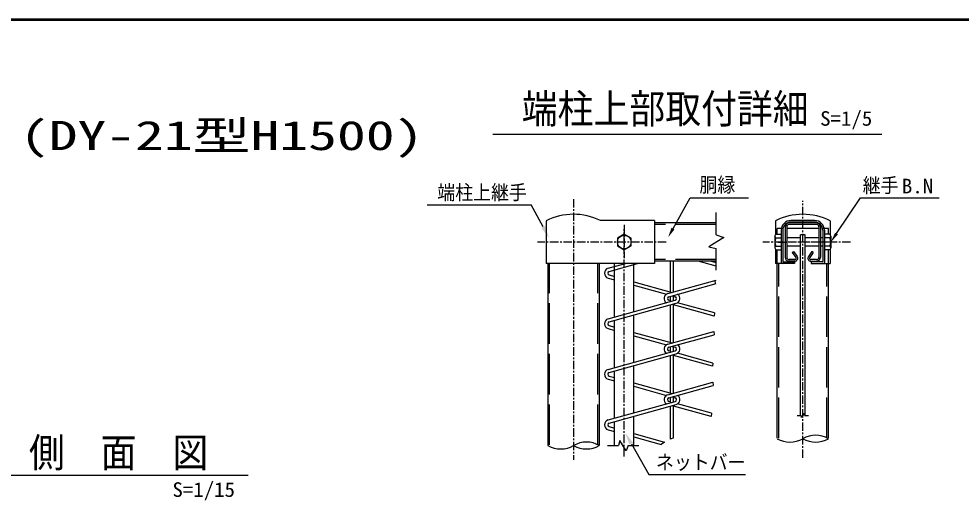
# Model space of a CAD drawing. Units: millimetres, scale not verified, with parts at other scales. Extents: x -4425 to 4425, y -3150 to 3150.
# Drawn here: x -490 to 2305, y 1468 to 2925 of the extents above; entities that cross this region are included whole.
import ezdxf
from ezdxf.enums import TextEntityAlignment as Align

# ---------------------------------------------------------------- set-up
doc = ezdxf.new("R2010")
doc.units = ezdxf.units.MM
doc.header["$LTSCALE"] = 20
doc.linetypes.add('DASHED', pattern=[7.5, 6, -1.5])
doc.linetypes.add('USER1', pattern=[2, 1.25, -0.25, 0.25, -0.25])
for name, color, linetype, lineweight in [('0-0_SUNPOU', 1, 'Continuous', 25), ('0-4_KOUZOU', 7, 'Continuous', 25), ('0-5_AMI', 3, 'Continuous', 25), ('0-6_BUHIN', 7, 'Continuous', 25), ('0-7_BOLT', 3, 'Continuous', 25), ('0-A_WAKU', 7, 'Continuous', 25)]:
    doc.layers.add(name, color=color, linetype=linetype, lineweight=lineweight)
doc.styles.add('ＭＳ ゴシック', font='')
doc.styles.get('ＭＳ ゴシック').set_extended_font_data('MS Gothic')

msp = doc.modelspace()

# ---------------------------------------------------------------- linework, layer by layer
at = {"layer": '0-0_SUNPOU'}
for p, q in [((915.73, 2583.01), (2070.17, 2583.01)), ((1450.46, 2302.92), (1501.36, 2394.41)), ((1501.36, 2394.41), (1674.76, 2394.41)), ((1935.39, 2287.92), (2006.57, 2394.41)), ((2006.57, 2394.41), (2240.35, 2394.41)), ((721.61, 2373.22), (1030.21, 2373.22)), ((1065.15, 2307.8), (1030.21, 2373.22)), ((1326.95, 1664.53), (1378.72, 1572.88)), ((-576.72, 1571.84), (190.73, 1571.84)), ((1378.72, 1572.88), (1665.63, 1572.88))]:
    msp.add_line(p, q, dxfattribs=at)
for points in [[(1070.66, 2310.74), (1082.82, 2274.72), (1059.64, 2304.85)], [(1454.83, 2300.49), (1435.87, 2276.71), (1446.09, 2305.35)], [(1939.54, 2285.15), (1918.71, 2262.98), (1931.23, 2290.7)], [(1321.51, 1661.46), (1308.51, 1697.18), (1332.4, 1667.6)]]:
    msp.add_solid(points, dxfattribs=at)
at = {"layer": '0-4_KOUZOU', "color": 1, "linetype": 'USER1'}
for p, q in [((1155.72, 2390.55), (1155.72, 1617.08)), ((1835.46, 1622.6), (1835.46, 2385.59)), ((1305.72, 1626.53), (1305.72, 2301))]:
    msp.add_line(p, q, dxfattribs=at)
at = {"layer": '0-4_KOUZOU'}
for p, q in [((1578.28, 2283.98), (1578.28, 2350.08)), ((1578.28, 2319.98), (1395.72, 2319.98)), ((1578.28, 2179.67), (1578.28, 2243.28)), ((1079.52, 2199.23), (1079.52, 1659.25)), ((1231.92, 2199.23), (1231.92, 1659.25)), ((1277.22, 2040.32), (1277.22, 2199.23)), ((1334.21, 2056.15), (1334.22, 2199.23)), ((1578.28, 2205.98), (1395.72, 2205.98)), ((1759.26, 1681.36), (1759.26, 2199.23)), ((1911.66, 1681.36), (1911.66, 2199.23)), ((1334.21, 1906.15), (1334.21, 2046.18)), ((1277.23, 1890.32), (1277.22, 2030.35)), ((1277.23, 1740.32), (1277.23, 1880.36)), ((1334.2, 1756.14), (1334.21, 1896.18)), ((1334.2, 1659.21), (1334.2, 1746.18)), ((1277.23, 1659.21), (1277.23, 1730.36)), ((1255.96, 1659.21), (1288.47, 1659.21)), ((1316.96, 1659.21), (1349.2, 1659.21))]:
    msp.add_line(p, q, dxfattribs=at)
at = {"layer": '0-4_KOUZOU', "color": 1, "linetype": 'DASHED'}
for p, q in [((1578.28, 2315.18), (1395.72, 2315.18)), ((1578.28, 2210.78), (1395.72, 2210.78))]:
    msp.add_line(p, q, dxfattribs=at)
at = {"layer": '0-4_KOUZOU', "color": 3, "linetype": 'DASHED'}
for p, q in [((1759.26, 2286.5), (1759.26, 2303.51)), ((1911.66, 2286.5), (1911.66, 2303.51)), ((1759.26, 2199.23), (1759.26, 2239.46)), ((1911.66, 2199.23), (1911.66, 2239.46)), ((1084.32, 1661.08), (1084.32, 2199.23)), ((1227.12, 1661.08), (1227.12, 2199.23)), ((1764.06, 1681.36), (1764.06, 2199.23)), ((1906.86, 1681.36), (1906.86, 2199.23))]:
    msp.add_line(p, q, dxfattribs=at)
at = {"layer": '0-4_KOUZOU', "color": 3}
for p, q in [((1818.93, 1748.22), (1830.53, 1748.22)), ((1840.71, 1748.22), (1852.22, 1748.22))]:
    msp.add_line(p, q, dxfattribs=at)
at = {"layer": '0-4_KOUZOU'}
for points in [[(1578.28, 2283.98), (1601.07, 2276.27), (1556.69, 2248.79), (1578.28, 2243.28)], [(1316.96, 1659.21), (1311.56, 1643.26), (1292.32, 1674.33), (1288.47, 1659.21)]]:
    msp.add_lwpolyline(points, dxfattribs=at)
at = {"layer": '0-4_KOUZOU', "color": 3}
msp.add_lwpolyline([(1840.71, 1748.22), (1838.78, 1753.92), (1831.91, 1742.82), (1830.53, 1748.22)], dxfattribs=at)
at = {"layer": '0-4_KOUZOU'}
for centre, start, end in [((1797.36, 1745.52), 240, 300), ((1873.56, 1613.54), 60, 120), ((1873.56, 1745.52), 240, 300), ((1117.62, 1725.24), 240, 300), ((1193.82, 1593.26), 60, 120), ((1193.82, 1725.24), 240, 300)]:
    msp.add_arc(centre, 76.2, start, end, dxfattribs=at)
at = {"layer": '0-5_AMI'}
for p, q in [((1258.08, 2185), (1309.32, 2199.23)), ((1260.65, 2175.75), (1345.19, 2199.23)), ((1442.67, 2114.78), (1442.67, 2205.98)), ((1452.27, 2114.78), (1452.27, 2205.98)), ((1578.77, 2191.17), (1525.46, 2205.98)), ((1578.77, 2201.14), (1561.33, 2205.98)), ((1258.08, 2156.09), (1277.22, 2150.78)), ((1260.65, 2165.35), (1277.22, 2160.74)), ((1334.21, 2144.91), (1447.47, 2113.45)), ((1334.21, 2134.95), (1430.86, 2108.1)), ((1435.06, 2110), (1578.77, 2149.92)), ((1437.63, 2100.75), (1578.77, 2139.96)), ((1574.2, 2148.65), (1575.46, 2139.04)), ((1442.67, 2086.28), (1442.67, 2102.15)), ((1447.47, 2103.49), (1457.32, 2100.75)), ((1452.27, 2088.94), (1452.27, 2102.15)), ((1258.08, 2035), (1457.32, 2090.35)), ((1260.65, 2025.75), (1459.89, 2081.09)), ((1442.67, 2088.94), (1437.63, 2090.35)), ((1442.67, 1964.78), (1442.67, 2076.31)), ((1452.27, 1964.78), (1452.27, 2078.98)), ((1572.38, 2042.95), (1452.27, 2076.31)), ((1573.26, 2052.67), (1464.09, 2083)), ((1573.26, 2052.67), (1572.38, 2042.95)), ((1260.65, 2015.35), (1277.22, 2010.74)), ((1258.08, 2006.09), (1277.22, 2000.78)), ((1334.21, 1994.91), (1447.47, 1963.45)), ((1334.21, 1984.95), (1430.86, 1958.1)), ((1435.06, 1960), (1571.8, 1997.98)), ((1437.63, 1950.75), (1572.12, 1988.11)), ((1571.8, 1997.98), (1572.12, 1988.11)), ((1258.08, 1885), (1457.32, 1940.35)), ((1260.65, 1875.75), (1459.89, 1931.09)), ((1442.67, 1938.94), (1437.63, 1940.35)), ((1442.67, 1936.28), (1442.67, 1952.15)), ((1447.47, 1953.49), (1457.32, 1950.75)), ((1452.27, 1938.94), (1452.27, 1952.15)), ((1452.27, 1814.78), (1452.27, 1928.98)), ((1568.46, 1904), (1464.09, 1933)), ((1442.67, 1814.78), (1442.67, 1926.31)), ((1567.77, 1894.23), (1452.27, 1926.31)), ((1568.46, 1904), (1567.77, 1894.23)), ((1258.08, 1856.09), (1277.23, 1850.78)), ((1260.65, 1865.35), (1277.23, 1860.74)), ((1334.21, 1844.91), (1447.47, 1813.45)), ((1435.06, 1810), (1568.84, 1847.16)), ((1568.84, 1847.16), (1569.41, 1837.35)), ((1334.21, 1834.95), (1430.86, 1808.1)), ((1437.63, 1800.75), (1569.41, 1837.35)), ((1258.08, 1735), (1457.32, 1790.35)), ((1442.67, 1788.94), (1437.63, 1790.35)), ((1442.67, 1786.28), (1442.67, 1802.15)), ((1447.47, 1803.49), (1457.32, 1800.75)), ((1452.27, 1788.94), (1452.27, 1802.15)), ((1260.65, 1725.75), (1459.89, 1781.09)), ((1442.67, 1678.1), (1442.67, 1776.31)), ((1452.27, 1681.74), (1452.27, 1778.98)), ((1563.44, 1745.43), (1452.27, 1776.31)), ((1564.51, 1755.1), (1464.09, 1783)), ((1564.51, 1755.1), (1563.44, 1745.43)), ((1258.08, 1706.09), (1277.23, 1700.78)), ((1260.65, 1715.35), (1277.23, 1710.74)), ((1334.2, 1694.91), (1424.9, 1669.72)), ((1334.2, 1684.95), (1414.85, 1662.55)), ((1452.27, 1681.74), (1442.67, 1678.1)), ((1424.9, 1669.72), (1414.85, 1662.55))]:
    msp.add_line(p, q, dxfattribs=at)
for centre, radius, start, end in [((1262.1, 2170.55), 15, 105.52411, 254.47589), ((1262.1, 2170.55), 5.4, 105.52411, 254.47589), ((1439.07, 2095.55), 15, 105.52411, 236.80577), ((1439.07, 2095.55), 5.4, 105.52411, 254.47589), ((1455.87, 2095.55), 5.4, 285.52411, 74.47589), ((1455.87, 2095.55), 15, 285.52411, 56.80577), ((1262.1, 2020.55), 15, 105.52411, 254.47589), ((1262.1, 2020.55), 5.4, 105.52411, 254.47589), ((1439.07, 1945.55), 15, 105.52411, 236.80577), ((1455.87, 1945.55), 15, 285.52411, 56.80577), ((1439.07, 1945.55), 5.4, 105.52411, 254.47589), ((1455.87, 1945.55), 5.4, 285.52411, 74.47589), ((1262.1, 1870.55), 15, 105.52411, 254.47589), ((1262.1, 1870.55), 5.4, 105.52411, 254.47589), ((1439.07, 1795.55), 15, 105.52411, 236.80577), ((1439.07, 1795.55), 5.4, 105.52411, 254.47589), ((1455.87, 1795.55), 5.4, 285.52411, 74.47589), ((1455.87, 1795.55), 15, 285.52411, 56.80577), ((1262.1, 1720.55), 15, 105.52411, 254.47589), ((1262.1, 1720.55), 5.4, 105.52411, 254.47589)]:
    msp.add_arc(centre, radius, start, end, dxfattribs=at)
at = {"layer": '0-6_BUHIN'}
for p, q in [((1074.72, 2325.99), (1074.72, 2199.23)), ((1395.72, 2326.73), (1235.22, 2326.73)), ((1754.46, 2325.99), (1754.46, 2284.52)), ((1870.71, 2326.73), (1800.21, 2326.73)), ((1870.71, 2321.93), (1800.21, 2321.93)), ((1916.46, 2325.99), (1916.46, 2284.52)), ((1771.41, 2297.93), (1771.41, 2202.23)), ((1776.21, 2297.93), (1776.21, 2205.53)), ((1894.71, 2297.93), (1894.71, 2205.53)), ((1899.51, 2297.93), (1899.51, 2202.23)), ((1754.46, 2241.45), (1754.46, 2199.23)), ((1916.46, 2241.45), (1916.46, 2199.23)), ((1810.41, 2199.23), (1754.46, 2199.23)), ((1777.71, 2204.03), (1810.41, 2204.03)), ((1810.41, 2204.03), (1810.41, 2199.23)), ((1860.51, 2199.23), (1916.46, 2199.23))]:
    msp.add_line(p, q, dxfattribs=at)
at = {"layer": '0-6_BUHIN', "color": 3}
for p, q in [((1875.66, 2319.98), (1795.26, 2319.98)), ((1782.96, 2307.68), (1782.96, 2218.28)), ((1787.76, 2307.68), (1787.76, 2218.28)), ((1883.16, 2303.51), (1787.76, 2303.51)), ((1875.66, 2315.18), (1795.26, 2315.18)), ((1883.16, 2307.68), (1883.16, 2218.28)), ((1887.96, 2307.68), (1887.96, 2218.28)), ((1842.21, 2284.55), (1828.71, 2284.55)), ((1828.71, 1748.22), (1828.71, 2284.55)), ((1842.21, 1748.22), (1842.21, 2284.55)), ((1811.59, 2210.78), (1795.26, 2210.78)), ((1804.34, 2232.28), (1808.24, 2235.08)), ((1804.34, 2232.28), (1815, 2217.43)), ((1808.24, 2235.08), (1818.9, 2220.23)), ((1862.69, 2235.08), (1852.03, 2220.23)), ((1866.59, 2232.28), (1855.93, 2217.43)), ((1875.66, 2210.78), (1859.34, 2210.78)), ((1866.59, 2232.28), (1862.69, 2235.08)), ((1811.59, 2205.98), (1795.26, 2205.98)), ((1859.34, 2205.98), (1875.66, 2205.98))]:
    msp.add_line(p, q, dxfattribs=at)
at = {"layer": '0-6_BUHIN', "color": 1, "linetype": 'USER1'}
for p, q in [((1305.72, 2313.46), (1305.72, 2215.41)), ((1430.58, 2262.98), (1048.06, 2262.98)), ((1977.06, 2262.98), (1716.98, 2262.98)), ((1761.96, 2262.98), (1785.6, 2262.98)), ((1761.96, 2262.98), (1785.6, 2262.98)), ((1908.96, 2262.98), (1885.33, 2262.98))]:
    msp.add_line(p, q, dxfattribs=at)
at = {"layer": '0-6_BUHIN', "color": 3, "linetype": 'DASHED'}
for p, q in [((1776.21, 2303.51), (1759.26, 2303.51)), ((1911.66, 2303.51), (1894.71, 2303.51))]:
    msp.add_line(p, q, dxfattribs=at)
at = {"layer": '0-6_BUHIN'}
for points in [[(1395.72, 2326.73), (1395.72, 2199.23), (1074.72, 2199.23)], [(1893.21, 2204.03), (1860.51, 2204.03), (1860.51, 2199.23)]]:
    msp.add_lwpolyline(points, dxfattribs=at)
for centre, radius, start, end in [((1155.72, 2165.24), 180, 63.78973, 116.74368), ((1835.46, 2165.24), 180, 63.25632, 116.74368), ((1800.21, 2297.93), 28.8, 90, 180), ((1800.21, 2297.93), 24, 90, 180), ((1870.71, 2297.93), 28.8, 0, 90), ((1870.71, 2297.93), 24, 0, 90), ((1774.41, 2202.23), 3, 180, 270), ((1777.71, 2205.53), 1.5, 180, 270), ((1893.21, 2205.53), 1.5, 270, 0), ((1896.51, 2202.23), 3, 270, 0)]:
    msp.add_arc(centre, radius, start, end, dxfattribs=at)
at = {"layer": '0-6_BUHIN', "color": 3}
for centre, radius, start, end in [((1795.26, 2307.68), 12.3, 90, 180), ((1875.66, 2307.68), 12.3, 0, 90), ((1795.26, 2307.68), 7.5, 90, 180), ((1875.66, 2307.68), 7.5, 0, 90), ((1795.26, 2218.28), 12.3, 180, 270), ((1795.26, 2218.28), 7.5, 180, 270), ((1811.59, 2214.98), 9, 270, 35.69193), ((1811.59, 2214.98), 4.2, 270, 35.69193), ((1859.34, 2214.98), 9, 144.30807, 270), ((1859.34, 2214.98), 4.2, 144.30807, 270), ((1875.66, 2218.28), 12.3, 270, 0), ((1875.66, 2218.28), 7.5, 270, 0)]:
    msp.add_arc(centre, radius, start, end, dxfattribs=at)
at = {"layer": '0-7_BOLT'}
for p, q in [((1755.61, 2274.98), (1771.41, 2274.98)), ((1828.71, 2274.98), (1787.76, 2274.98)), ((1883.16, 2274.98), (1842.21, 2274.98)), ((1894.71, 2274.98), (1887.96, 2274.98)), ((1894.71, 2288.18), (1894.71, 2237.78)), ((1899.51, 2288.18), (1899.51, 2237.78)), ((1915.32, 2286.5), (1899.51, 2286.5)), ((1915.32, 2274.98), (1899.51, 2274.98)), ((1918.71, 2280.62), (1915.32, 2286.5)), ((1918.71, 2280.62), (1918.71, 2245.34)), ((1755.61, 2250.98), (1771.41, 2250.98)), ((1828.71, 2250.98), (1787.76, 2250.98)), ((1883.16, 2250.98), (1842.21, 2250.98)), ((1894.71, 2250.98), (1887.96, 2250.98)), ((1915.32, 2250.98), (1899.51, 2250.98)), ((1915.32, 2239.46), (1899.51, 2239.46)), ((1918.71, 2245.34), (1915.32, 2239.46))]:
    msp.add_line(p, q, dxfattribs=at)
at = {"layer": '0-7_BOLT', "color": 1, "linetype": 'USER1'}
msp.add_line((1925.34, 2262.98), (1819.3, 2262.98), dxfattribs=at)
at = {"layer": '0-7_BOLT'}
msp.add_lwpolyline([(1305.72, 2239.46), (1326.09, 2251.22), (1326.09, 2274.74), (1305.72, 2286.5), (1285.35, 2274.74), (1285.35, 2251.22)], close=True, dxfattribs=at)
for points in [[(1752.21, 2280.62), (1755.61, 2286.5), (1771.41, 2286.5)], [(1752.21, 2280.62), (1752.21, 2245.34), (1755.61, 2239.46), (1771.41, 2239.46)]]:
    msp.add_lwpolyline(points, dxfattribs=at)
msp.add_circle((1305.72, 2262.98), 20.4, dxfattribs=at)
for centre, radius, start, end in [((1758.09, 2280.32), 5.88, 177.032, 245.05701), ((1775.12, 2262.98), 22.91, 148.40741, 211.59259), ((1912.84, 2280.32), 5.88, 294.94299, 2.968), ((1895.81, 2262.98), 22.91, 328.40741, 31.59259), ((1758.09, 2245.65), 5.88, 177.032, 182.968), ((1912.84, 2245.65), 5.88, 357.032, 65.05701)]:
    msp.add_arc(centre, radius, start, end, dxfattribs=at)
at = {"layer": '0-A_WAKU'}
msp.add_line((-4048.16, 2922.96), (4197.84, 2922.96), dxfattribs=at)
msp.add_lwpolyline([(-4050.16, 2924.96), (4199.84, 2924.96), (4199.84, -2925.04), (-4050.16, -2925.04)], close=True, dxfattribs=at)
msp.add_lwpolyline([(-4046.16, -2921.04), (-4046.16, 2920.96), (4195.84, 2920.96)], dxfattribs=at)

# ---------------------------------------------------------------- texts
at = {"layer": '0-0_SUNPOU', "color": 7, "style": 'ＭＳ ゴシック'}
for s, width, p in [('(DY-21型H1500)', 1.45, (-486.96, 2509.7)), ('側\u3000面\u3000図', 0.9, (-460.01, 1568.94))]:
    msp.add_text(s, height=86.66, dxfattribs=dict(at, width=width)).set_placement(p, align=Align.BOTTOM_LEFT)
at = {"layer": '0-0_SUNPOU', "color": 3, "style": 'ＭＳ ゴシック'}
for s, width, p in [('S=1/5', 1.05, (1886.96, 2594.87)), ('胴縁', 0.9, (1529.05, 2398.11)), ('端柱上継手', 0.9, (751.32, 2375.39)), ('継手', 0.9, (2013.07, 2396.59)), ('B.N', 1.05, (2129.35, 2394.38)), ('ネットバー', 0.9, (1399.93, 1575.05)), ('S=1/15', 1.05, (-34.18, 1493.88))]:
    msp.add_text(s, height=43.26, dxfattribs=dict(at, width=width)).set_placement(p, align=Align.BOTTOM_LEFT)
at = {"layer": '0-4_KOUZOU', "style": 'ＭＳ ゴシック', "width": 0.9}
msp.add_text('端柱上部取付詳細', height=86.66, dxfattribs=at).set_placement((1001.75, 2589.01), align=Align.BOTTOM_LEFT)

doc.saveas('drawing.dxf')
